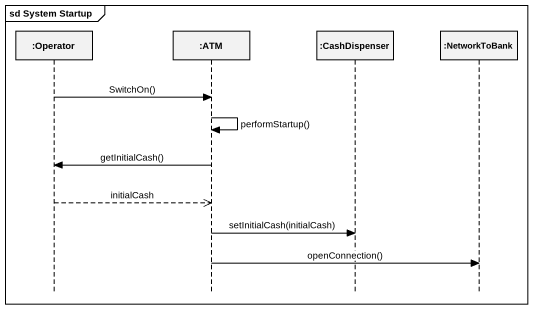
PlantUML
@startuml
mainframe sd System Startup
hide footbox
participant ":Operator" as Operator
participant ":ATM" as ATM
participant ":CashDispenser" as CashDispenser
participant ":NetworkToBank" as NetworkToBank

Operator -> ATM : SwitchOn()
ATM -> ATM : performStartup()
ATM -> Operator : getInitialCash()
Operator -->> ATM : initialCash
ATM -> CashDispenser : setInitialCash(initialCash)
ATM -> NetworkToBank : openConnection()
@enduml
